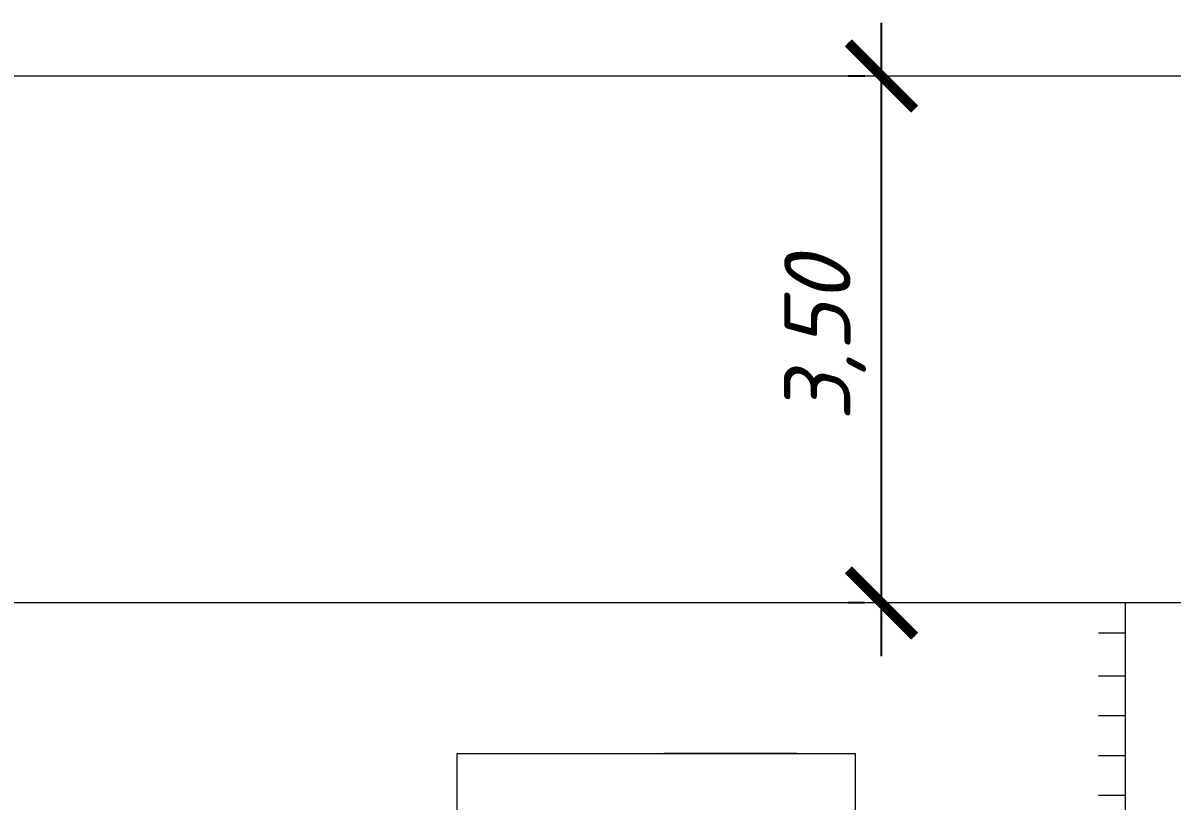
# Model space of a CAD drawing. Header units: millimetres. Extents: x 27137 to 30937, y -4667 to -569.
# Drawn here: x 28852.69 to 28896.03, y -642.87 to -613.54 of the extents above; entities that cross this region are included whole.
import ezdxf

# ---------------------------------------------------------------- set-up
doc = ezdxf.new("R2010")
doc.units = ezdxf.units.MM
doc.header["$LTSCALE"] = 0.4
doc.layers.add('здания', color=7, linetype='Continuous', lineweight=40)
doc.styles.add('Isocpeur', font='isocpeui.ttf', dxfattribs={"height": 2.5})
doc.styles.get("Standard").update_dxf_attribs({"font": 'isocpeui.ttf', "height": 2.5})
doc.dimstyles.new('06', dxfattribs={"dimtxt": 2.5, "dimasz": 2.5, "dimexe": 1.25, "dimexo": 0.625, "dimtad": 1, "dimdec": 0, "dimlfac": 200, "dimtxsty": 'Standard', "dimblk": 'OBLIQUE', "dimcen": 2.5, "dimdle": 2, "dimadec": 0, "dimazin": 0, "dimtfac": 1, "dimtdec": 0, "dimtmove": 0, "dimatfit": 3, "dimldrblk": 'OBLIQUE', "dimfxl": 1, "dimarcsym": 0})

# ---------------------------------------------------------------- blocks, each defined once
blk = doc.blocks.new('_Oblique')
at = {"color": 0, "linetype": 'ByBlock', "lineweight": -2}
blk.add_line((-0.5, -0.5), (0.5, 0.5), dxfattribs=at)
blk = doc.blocks.new('*D574')
at = {"color": 0, "lineweight": -2, "transparency": 16777216}
for p, q in [((28885.047, -637.405), (28885.047, -613.537)), ((28884.422, -615.537), (28883.797, -615.537)), ((28884.422, -635.405), (28883.797, -635.405))]:
    blk.add_line(p, q, dxfattribs=at)
at = {"layer": 'Defpoints', "color": 0, "transparency": 16777216}
for p in [(28885.047, -615.537), (28885.047, -615.537), (28885.047, -635.405)]:
    blk.add_point(p, dxfattribs=at)
at = {"color": 0, "lineweight": -2, "transparency": 16777216, "xscale": 2.5, "yscale": 2.5, "zscale": 2.5}
for p, rotation in [((28885.047, -615.537), 90), ((28885.047, -635.405), 270)]:
    blk.add_blockref('_Oblique', p, dxfattribs=dict(at, rotation=rotation))
at = {"color": 0, "lineweight": 15, "transparency": 16777216, "insert": (28882.922, -625.471), "char_height": 2.5, "attachment_point": 5, "rotation": 90, "style": 'Isocpeur'}
blk.add_mtext('3,50', dxfattribs=at)
blk = doc.blocks.new('_ArchTick')
at = {"color": 0, "linetype": 'ByBlock', "const_width": 0.15}
blk.add_lwpolyline([(-0.5, -0.5), (0.5, 0.5)], dxfattribs=at)

msp = doc.modelspace()

# ---------------------------------------------------------------- linework, layer by layer
at = {"lineweight": 15, "ltscale": 0.5}
msp.add_line((28958.4654, -615.5373), (28752.4055, -615.5373), dxfattribs=at)
at = {"lineweight": 15}
for p, q in [((28958.4654, -635.4031), (28830.535, -635.4059)), ((28894.226, -635.4045), (28894.226, -659.2868)), ((28894.2246, -636.539), (28893.2246, -636.539)), ((28894.2246, -636.539), (28893.2246, -636.539)), ((28894.2246, -636.539), (28893.2246, -636.539)), ((28894.2246, -636.539), (28893.2246, -636.539)), ((28894.2246, -636.539), (28893.2246, -636.539)), ((28894.2246, -636.539), (28893.2246, -636.539)), ((28894.2246, -636.539), (28893.2246, -636.539)), ((28894.2246, -636.539), (28893.2246, -636.539)), ((28894.2246, -636.539), (28893.2246, -636.539)), ((28894.2246, -636.539), (28893.2246, -636.539)), ((28894.2246, -636.539), (28893.2246, -636.539)), ((28894.2246, -636.539), (28893.2246, -636.539)), ((28894.2246, -636.539), (28893.2246, -636.539)), ((28894.2246, -636.539), (28893.2246, -636.539)), ((28894.2246, -636.539), (28893.2246, -636.539)), ((28894.2246, -636.539), (28893.2246, -636.539)), ((28894.2246, -636.539), (28893.2246, -636.539)), ((28894.2246, -636.539), (28893.2246, -636.539)), ((28894.2246, -636.539), (28893.2246, -636.539)), ((28894.2246, -636.539), (28893.2246, -636.539)), ((28894.2246, -636.539), (28893.2246, -636.539)), ((28894.2246, -636.539), (28893.2246, -636.539)), ((28894.2246, -636.539), (28893.2246, -636.539)), ((28894.2246, -636.539), (28893.2246, -636.539)), ((28894.2246, -636.539), (28893.2246, -636.539)), ((28894.2246, -636.539), (28893.2246, -636.539)), ((28894.2246, -636.539), (28893.2246, -636.539)), ((28894.2246, -636.539), (28893.2246, -636.539)), ((28894.2246, -636.539), (28893.2246, -636.539)), ((28894.2246, -636.539), (28893.2246, -636.539)), ((28894.2246, -636.539), (28893.2246, -636.539)), ((28894.2246, -636.539), (28893.2246, -636.539)), ((28894.2246, -636.539), (28893.2246, -636.539)), ((28894.2246, -636.539), (28893.2246, -636.539)), ((28894.2246, -636.539), (28893.2246, -636.539)), ((28894.2246, -636.539), (28893.2246, -636.539)), ((28894.2246, -636.539), (28893.2246, -636.539)), ((28894.2246, -636.539), (28893.2246, -636.539)), ((28894.2246, -636.539), (28893.2246, -636.539)), ((28894.2246, -636.539), (28893.2246, -636.539)), ((28894.2246, -636.539), (28893.2246, -636.539)), ((28894.2246, -636.539), (28893.2246, -636.539)), ((28894.2246, -636.539), (28893.2246, -636.539)), ((28894.2246, -636.539), (28893.2246, -636.539)), ((28894.2246, -636.539), (28893.2246, -636.539)), ((28894.2246, -636.539), (28893.2246, -636.539)), ((28894.2246, -636.539), (28893.2246, -636.539)), ((28894.2246, -636.539), (28893.2246, -636.539)), ((28894.2246, -636.539), (28893.2246, -636.539)), ((28894.2246, -636.539), (28893.2246, -636.539)), ((28894.2246, -636.539), (28893.2246, -636.539)), ((28894.2246, -636.539), (28893.2246, -636.539)), ((28894.2246, -636.539), (28893.2246, -636.539)), ((28894.2246, -636.539), (28893.2246, -636.539)), ((28894.2246, -636.539), (28893.2246, -636.539)), ((28894.2246, -636.539), (28893.2246, -636.539)), ((28894.2246, -636.539), (28893.2246, -636.539)), ((28894.2246, -636.539), (28893.2246, -636.539)), ((28894.2246, -636.539), (28893.2246, -636.539)), ((28894.2246, -636.539), (28893.2246, -636.539)), ((28894.2246, -636.539), (28893.2246, -636.539)), ((28894.2246, -636.539), (28893.2246, -636.539)), ((28894.2246, -636.539), (28893.2246, -636.539)), ((28894.2246, -636.539), (28893.2246, -636.539)), ((28894.2246, -636.539), (28893.2246, -636.539)), ((28894.2246, -636.539), (28893.2246, -636.539)), ((28894.2246, -636.539), (28893.2246, -636.539)), ((28894.2246, -638.1629), (28893.2246, -638.1629)), ((28894.2246, -638.1629), (28893.2246, -638.1629)), ((28894.2246, -638.1629), (28893.2246, -638.1629)), ((28894.2246, -638.1629), (28893.2246, -638.1629)), ((28894.2246, -638.1629), (28893.2246, -638.1629)), ((28894.2246, -638.1629), (28893.2246, -638.1629)), ((28894.2246, -638.1629), (28893.2246, -638.1629)), ((28894.2246, -638.1629), (28893.2246, -638.1629)), ((28894.2246, -638.1629), (28893.2246, -638.1629)), ((28894.2246, -638.1629), (28893.2246, -638.1629)), ((28894.2246, -638.1629), (28893.2246, -638.1629)), ((28894.2246, -638.1629), (28893.2246, -638.1629)), ((28894.2246, -638.1629), (28893.2246, -638.1629)), ((28894.2246, -638.1629), (28893.2246, -638.1629)), ((28894.2246, -638.1629), (28893.2246, -638.1629)), ((28894.2246, -638.1629), (28893.2246, -638.1629)), ((28894.2246, -638.1629), (28893.2246, -638.1629)), ((28894.2246, -638.1629), (28893.2246, -638.1629)), ((28894.2246, -638.1629), (28893.2246, -638.1629)), ((28894.2246, -638.1629), (28893.2246, -638.1629)), ((28894.2246, -638.1629), (28893.2246, -638.1629)), ((28894.2246, -638.1629), (28893.2246, -638.1629)), ((28894.2246, -638.1629), (28893.2246, -638.1629)), ((28894.2246, -638.1629), (28893.2246, -638.1629)), ((28894.2246, -638.1629), (28893.2246, -638.1629)), ((28894.2246, -639.6629), (28893.2246, -639.6629)), ((28894.2246, -639.6629), (28893.2246, -639.6629)), ((28894.2246, -639.6629), (28893.2246, -639.6629)), ((28894.2246, -639.6629), (28893.2246, -639.6629)), ((28894.2246, -639.6629), (28893.2246, -639.6629)), ((28894.2246, -639.6629), (28893.2246, -639.6629)), ((28894.2246, -639.6629), (28893.2246, -639.6629)), ((28894.2246, -639.6629), (28893.2246, -639.6629)), ((28894.2246, -639.6629), (28893.2246, -639.6629)), ((28894.2246, -639.6629), (28893.2246, -639.6629)), ((28894.2246, -639.6629), (28893.2246, -639.6629)), ((28894.2246, -639.6629), (28893.2246, -639.6629)), ((28894.2246, -639.6629), (28893.2246, -639.6629)), ((28894.2246, -639.6629), (28893.2246, -639.6629)), ((28894.2246, -639.6629), (28893.2246, -639.6629)), ((28894.2246, -639.6629), (28893.2246, -639.6629)), ((28894.2246, -639.6629), (28893.2246, -639.6629)), ((28869.0554, -686.0802), (28869.0554, -641.0802)), ((28869.0554, -641.0802), (28884.0554, -641.0802)), ((28869.0554, -686.0802), (28869.0554, -641.0802)), ((28869.0554, -641.0802), (28884.0554, -641.0802)), ((28881.8486, -641.0802), (28876.8486, -641.0802)), ((28881.8486, -641.0802), (28876.8486, -641.0802)), ((28884.0554, -641.0802), (28884.0554, -686.0802)), ((28894.2246, -641.1629), (28893.2246, -641.1629)), ((28894.2246, -641.1629), (28893.2246, -641.1629)), ((28894.2246, -641.1629), (28893.2246, -641.1629)), ((28894.2246, -641.1629), (28893.2246, -641.1629)), ((28894.2246, -641.1629), (28893.2246, -641.1629)), ((28894.2246, -641.1629), (28893.2246, -641.1629)), ((28894.2246, -641.1629), (28893.2246, -641.1629)), ((28894.2246, -641.1629), (28893.2246, -641.1629)), ((28894.2246, -641.1629), (28893.2246, -641.1629)), ((28894.2246, -641.1629), (28893.2246, -641.1629)), ((28894.2246, -641.1629), (28893.2246, -641.1629)), ((28894.2246, -642.6629), (28893.2246, -642.6629)), ((28894.2246, -642.6629), (28893.2246, -642.6629)), ((28894.2246, -642.6629), (28893.2246, -642.6629)), ((28894.2246, -642.6629), (28893.2246, -642.6629)), ((28894.2246, -642.6629), (28893.2246, -642.6629)), ((28894.2246, -642.6629), (28893.2246, -642.6629)), ((28894.2246, -642.6629), (28893.2246, -642.6629)), ((28894.2246, -642.6629), (28893.2246, -642.6629)), ((28894.2246, -642.6629), (28893.2246, -642.6629)), ((28894.2246, -642.6629), (28893.2246, -642.6629)), ((28894.2246, -642.6629), (28893.2246, -642.6629)), ((28894.2246, -642.6629), (28893.2246, -642.6629)), ((28894.2246, -642.6629), (28893.2246, -642.6629))]:
    msp.add_line(p, q, dxfattribs=at)

# ---------------------------------------------------------------- block references
at = {"layer": 'здания', "color": 7, "lineweight": 20, "xscale": 2.5, "yscale": 2.5, "zscale": 2.5, "rotation": 270}
for p in [(28885.0468, -615.5373), (28885.0468, -635.4047)]:
    msp.add_blockref('_ArchTick', p, dxfattribs=at)

# ---------------------------------------------------------------- dimensions: what is measured, and where the dimension line sits
at = {"lineweight": 15}
dim = msp.add_linear_dim(base=(28885.0468, -615.5373), p1=(28885.0468, -635.4047), p2=(28885.0468, -615.5373), angle=90, text='3,50', dimstyle='06', override={"dimtxsty": 'Isocpeur'}, dxfattribs=at)
dim.commit()
dim.dimension.update_dxf_attribs({"geometry": '*D574', "text_midpoint": (28882.9218, -625.471)})

doc.saveas('drawing.dxf')
